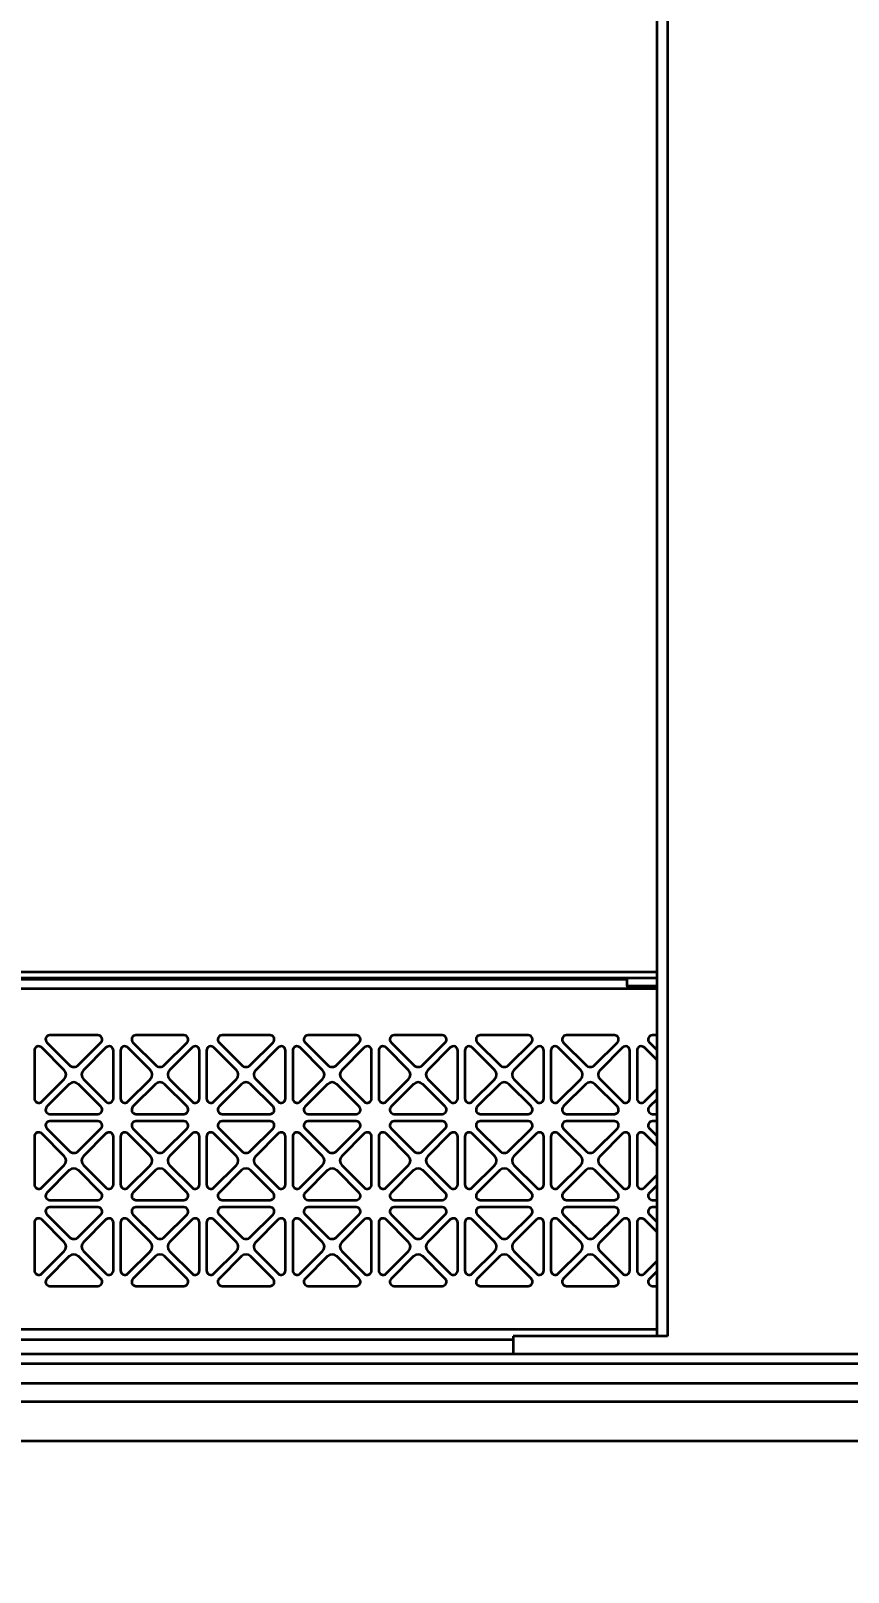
# Model space of a CAD drawing. Header units: millimetres. Extents: x 32496 to 166256, y 3504 to 23939.
# Drawn here: x 150337.7 to 150565.6, y 12174.5 to 12604.6 of the extents above; entities that cross this region are included whole.
import ezdxf

# ---------------------------------------------------------------- set-up
doc = ezdxf.new("R2010")
doc.units = ezdxf.units.MM
doc.header["$PDSIZE"] = -5
doc.layers.get('0').update_dxf_attribs({"lineweight": 35})
doc.layers.get('Defpoints').update_dxf_attribs({"lineweight": 18})
doc.layers.add('THICK', color=7, linetype='Continuous', lineweight=0)
doc.styles.add('TH_GBDIM', font='仿宋_GB2312.ttf', dxfattribs={"width": 0.8})
doc.dimstyles.new('TH_GBDIM', dxfattribs={"dimscale": 42, "dimtxt": 3, "dimasz": 3, "dimexe": 1.2, "dimexo": 0, "dimgap": 1, "dimtad": 1, "dimdec": 1, "dimdsep": 46, "dimtxsty": 'TH_GBDIM', "dimcen": 2.5, "dimdle": 252, "dimclrd": 4, "dimclre": 4, "dimclrt": 3, "dimadec": 0, "dimazin": 2, "dimtfac": 0.714286, "dimtdec": 1, "dimtmove": 0, "dimatfit": 3, "dimfxl": 1, "dimtolj": 1, "dimarcsym": 0})

# ---------------------------------------------------------------- blocks, each defined once
blk = doc.blocks.new('*D5866')
at = {"layer": 'Defpoints', "color": 0}
for p in [(146504.2, 13263.4), (152827.2, 12081.36), (152827.2, 11822.56)]:
    blk.add_point(p, dxfattribs=at)
at = {"layer": 'THICK', "color": 4, "linetype": 'Continuous', "lineweight": -2}
for p, q in [((146504.2, 13263.4), (146504.2, 11792.56)), ((152827.2, 12081.36), (152827.2, 11792.56)), ((146579.2, 11822.56), (152752.2, 11822.56))]:
    blk.add_line(p, q, dxfattribs=at)
at = {"layer": 'THICK', "color": 4}
for points in [[(146579.2, 11835.06), (146579.2, 11810.06), (146504.2, 11822.56)], [(152752.2, 11810.06), (152752.2, 11835.06), (152827.2, 11822.56)]]:
    blk.add_solid(points, dxfattribs=at)
at = {"layer": 'THICK', "color": 3, "lineweight": -3, "insert": (149665.7, 11885.26), "char_height": 75, "attachment_point": 5, "style": 'TH_GBDIM'}
blk.add_mtext('\\A1;About {\\A1;6323}', dxfattribs=at)
blk = doc.blocks.new('8-1250')
at = {"linetype": 'Continuous'}
for p, q in [((1915.87, -32157.29), (1915.87, -34666.29)), ((1918.87, -32157.29), (1918.87, -34666.29)), ((1515.87, -34566.29), (1915.87, -34566.29)), ((1518.07, -34564.59), (1915.87, -34564.59)), ((1907.55, -34566.79), (1624.6, -34566.79)), ((1907.55, -34566.29), (1907.55, -34568.49)), ((1505.87, -34569.29), (1915.87, -34569.29)), ((1907.55, -34568.49), (1915.87, -34568.49)), ((1907.85, -34568.79), (1907.55, -34568.49)), ((1907.85, -34568.79), (1915.87, -34568.79)), ((1745.83, -34584.34), (1752.1, -34590.6)), ((1760.06, -34582.29), (1746.68, -34582.29)), ((1754.65, -34590.6), (1760.91, -34584.34)), ((1769.83, -34584.34), (1776.1, -34590.6)), ((1784.06, -34582.29), (1770.68, -34582.29)), ((1778.65, -34590.6), (1784.91, -34584.34)), ((1793.83, -34584.34), (1800.1, -34590.6)), ((1808.06, -34582.29), (1794.68, -34582.29)), ((1802.65, -34590.6), (1808.91, -34584.34)), ((1817.83, -34584.34), (1824.1, -34590.6)), ((1832.06, -34582.29), (1818.68, -34582.29)), ((1826.65, -34590.6), (1832.91, -34584.34)), ((1841.83, -34584.34), (1848.1, -34590.6)), ((1856.06, -34582.29), (1842.68, -34582.29)), ((1850.65, -34590.6), (1856.91, -34584.34)), ((1865.83, -34584.34), (1872.1, -34590.6)), ((1880.06, -34582.29), (1866.68, -34582.29)), ((1874.65, -34590.6), (1880.91, -34584.34)), ((1889.83, -34584.34), (1896.1, -34590.6)), ((1904.06, -34582.29), (1890.68, -34582.29)), ((1898.65, -34590.6), (1904.91, -34584.34)), ((1913.83, -34584.34), (1915.87, -34586.37)), ((1915.87, -34582.29), (1914.68, -34582.29)), ((1742.37, -34586.6), (1742.37, -34599.98)), ((1750.69, -34592.02), (1744.42, -34585.75)), ((1762.32, -34585.75), (1756.06, -34592.02)), ((1764.37, -34599.98), (1764.37, -34586.6)), ((1766.37, -34586.6), (1766.37, -34599.98)), ((1774.69, -34592.02), (1768.42, -34585.75)), ((1786.32, -34585.75), (1780.06, -34592.02)), ((1788.37, -34599.98), (1788.37, -34586.6)), ((1790.37, -34586.6), (1790.37, -34599.98)), ((1798.69, -34592.02), (1792.42, -34585.75)), ((1810.32, -34585.75), (1804.06, -34592.02)), ((1812.37, -34599.98), (1812.37, -34586.6)), ((1814.37, -34586.6), (1814.37, -34599.98)), ((1822.69, -34592.02), (1816.42, -34585.75)), ((1834.32, -34585.75), (1828.06, -34592.02)), ((1836.37, -34599.98), (1836.37, -34586.6)), ((1838.37, -34586.6), (1838.37, -34599.98)), ((1846.69, -34592.02), (1840.42, -34585.75)), ((1858.32, -34585.75), (1852.06, -34592.02)), ((1860.37, -34599.98), (1860.37, -34586.6)), ((1862.37, -34586.6), (1862.37, -34599.98)), ((1870.69, -34592.02), (1864.42, -34585.75)), ((1882.32, -34585.75), (1876.06, -34592.02)), ((1884.37, -34599.98), (1884.37, -34586.6)), ((1886.37, -34586.6), (1886.37, -34599.98)), ((1894.69, -34592.02), (1888.42, -34585.75)), ((1906.32, -34585.75), (1900.06, -34592.02)), ((1908.37, -34599.98), (1908.37, -34586.6)), ((1910.37, -34586.6), (1910.37, -34599.98)), ((1915.87, -34589.2), (1912.42, -34585.75)), ((1744.42, -34600.83), (1750.69, -34594.56)), ((1752.1, -34595.98), (1745.83, -34602.24)), ((1760.91, -34602.24), (1754.65, -34595.98)), ((1756.06, -34594.56), (1762.32, -34600.83)), ((1768.42, -34600.83), (1774.69, -34594.56)), ((1776.1, -34595.98), (1769.83, -34602.24)), ((1784.91, -34602.24), (1778.65, -34595.98)), ((1780.06, -34594.56), (1786.32, -34600.83)), ((1792.42, -34600.83), (1798.69, -34594.56)), ((1800.1, -34595.98), (1793.83, -34602.24)), ((1808.91, -34602.24), (1802.65, -34595.98)), ((1804.06, -34594.56), (1810.32, -34600.83)), ((1816.42, -34600.83), (1822.69, -34594.56)), ((1824.1, -34595.98), (1817.83, -34602.24)), ((1832.91, -34602.24), (1826.65, -34595.98)), ((1828.06, -34594.56), (1834.32, -34600.83)), ((1840.42, -34600.83), (1846.69, -34594.56)), ((1848.1, -34595.98), (1841.83, -34602.24)), ((1856.91, -34602.24), (1850.65, -34595.98)), ((1852.06, -34594.56), (1858.32, -34600.83)), ((1864.42, -34600.83), (1870.69, -34594.56)), ((1872.1, -34595.98), (1865.83, -34602.24)), ((1880.91, -34602.24), (1874.65, -34595.98)), ((1876.06, -34594.56), (1882.32, -34600.83)), ((1888.42, -34600.83), (1894.69, -34594.56)), ((1896.1, -34595.98), (1889.83, -34602.24)), ((1904.91, -34602.24), (1898.65, -34595.98)), ((1900.06, -34594.56), (1906.32, -34600.83)), ((1912.42, -34600.83), (1915.87, -34597.37)), ((1915.87, -34600.2), (1913.83, -34602.24)), ((1746.68, -34604.29), (1760.06, -34604.29)), ((1770.68, -34604.29), (1784.06, -34604.29)), ((1794.68, -34604.29), (1808.06, -34604.29)), ((1818.68, -34604.29), (1832.06, -34604.29)), ((1842.68, -34604.29), (1856.06, -34604.29)), ((1866.68, -34604.29), (1880.06, -34604.29)), ((1890.68, -34604.29), (1904.06, -34604.29)), ((1914.68, -34604.29), (1915.87, -34604.29)), ((1750.69, -34616.02), (1744.42, -34609.75)), ((1745.83, -34608.34), (1752.1, -34614.6)), ((1760.06, -34606.29), (1746.68, -34606.29)), ((1754.65, -34614.6), (1760.91, -34608.34)), ((1762.32, -34609.75), (1756.06, -34616.02)), ((1774.69, -34616.02), (1768.42, -34609.75)), ((1769.83, -34608.34), (1776.1, -34614.6)), ((1784.06, -34606.29), (1770.68, -34606.29)), ((1778.65, -34614.6), (1784.91, -34608.34)), ((1786.32, -34609.75), (1780.06, -34616.02)), ((1798.69, -34616.02), (1792.42, -34609.75)), ((1793.83, -34608.34), (1800.1, -34614.6)), ((1808.06, -34606.29), (1794.68, -34606.29)), ((1802.65, -34614.6), (1808.91, -34608.34)), ((1810.32, -34609.75), (1804.06, -34616.02)), ((1822.69, -34616.02), (1816.42, -34609.75)), ((1817.83, -34608.34), (1824.1, -34614.6)), ((1832.06, -34606.29), (1818.68, -34606.29)), ((1826.65, -34614.6), (1832.91, -34608.34)), ((1834.32, -34609.75), (1828.06, -34616.02)), ((1846.69, -34616.02), (1840.42, -34609.75)), ((1841.83, -34608.34), (1848.1, -34614.6)), ((1856.06, -34606.29), (1842.68, -34606.29)), ((1850.65, -34614.6), (1856.91, -34608.34)), ((1858.32, -34609.75), (1852.06, -34616.02)), ((1870.69, -34616.02), (1864.42, -34609.75)), ((1865.83, -34608.34), (1872.1, -34614.6)), ((1880.06, -34606.29), (1866.68, -34606.29)), ((1874.65, -34614.6), (1880.91, -34608.34)), ((1882.32, -34609.75), (1876.06, -34616.02)), ((1894.69, -34616.02), (1888.42, -34609.75)), ((1889.83, -34608.34), (1896.1, -34614.6)), ((1904.06, -34606.29), (1890.68, -34606.29)), ((1898.65, -34614.6), (1904.91, -34608.34)), ((1906.32, -34609.75), (1900.06, -34616.02)), ((1915.87, -34613.2), (1912.42, -34609.75)), ((1913.83, -34608.34), (1915.87, -34610.37)), ((1915.87, -34606.29), (1914.68, -34606.29)), ((1742.37, -34610.6), (1742.37, -34623.98)), ((1764.37, -34623.98), (1764.37, -34610.6)), ((1766.37, -34610.6), (1766.37, -34623.98)), ((1788.37, -34623.98), (1788.37, -34610.6)), ((1790.37, -34610.6), (1790.37, -34623.98)), ((1812.37, -34623.98), (1812.37, -34610.6)), ((1814.37, -34610.6), (1814.37, -34623.98)), ((1836.37, -34623.98), (1836.37, -34610.6)), ((1838.37, -34610.6), (1838.37, -34623.98)), ((1860.37, -34623.98), (1860.37, -34610.6)), ((1862.37, -34610.6), (1862.37, -34623.98)), ((1884.37, -34623.98), (1884.37, -34610.6)), ((1886.37, -34610.6), (1886.37, -34623.98)), ((1908.37, -34623.98), (1908.37, -34610.6)), ((1910.37, -34610.6), (1910.37, -34623.98)), ((1744.42, -34624.83), (1750.69, -34618.56)), ((1756.06, -34618.56), (1762.32, -34624.83)), ((1768.42, -34624.83), (1774.69, -34618.56)), ((1780.06, -34618.56), (1786.32, -34624.83)), ((1792.42, -34624.83), (1798.69, -34618.56)), ((1804.06, -34618.56), (1810.32, -34624.83)), ((1816.42, -34624.83), (1822.69, -34618.56)), ((1828.06, -34618.56), (1834.32, -34624.83)), ((1840.42, -34624.83), (1846.69, -34618.56)), ((1852.06, -34618.56), (1858.32, -34624.83)), ((1864.42, -34624.83), (1870.69, -34618.56)), ((1876.06, -34618.56), (1882.32, -34624.83)), ((1888.42, -34624.83), (1894.69, -34618.56)), ((1900.06, -34618.56), (1906.32, -34624.83)), ((1752.1, -34619.98), (1745.83, -34626.24)), ((1760.91, -34626.24), (1754.65, -34619.98)), ((1776.1, -34619.98), (1769.83, -34626.24)), ((1784.91, -34626.24), (1778.65, -34619.98)), ((1800.1, -34619.98), (1793.83, -34626.24)), ((1808.91, -34626.24), (1802.65, -34619.98)), ((1824.1, -34619.98), (1817.83, -34626.24)), ((1832.91, -34626.24), (1826.65, -34619.98)), ((1848.1, -34619.98), (1841.83, -34626.24)), ((1856.91, -34626.24), (1850.65, -34619.98)), ((1872.1, -34619.98), (1865.83, -34626.24)), ((1880.91, -34626.24), (1874.65, -34619.98)), ((1896.1, -34619.98), (1889.83, -34626.24)), ((1904.91, -34626.24), (1898.65, -34619.98)), ((1912.42, -34624.83), (1915.87, -34621.37)), ((1915.87, -34624.2), (1913.83, -34626.24)), ((1746.68, -34628.29), (1760.06, -34628.29)), ((1760.06, -34630.29), (1746.68, -34630.29)), ((1770.68, -34628.29), (1784.06, -34628.29)), ((1784.06, -34630.29), (1770.68, -34630.29)), ((1794.68, -34628.29), (1808.06, -34628.29)), ((1808.06, -34630.29), (1794.68, -34630.29)), ((1818.68, -34628.29), (1832.06, -34628.29)), ((1832.06, -34630.29), (1818.68, -34630.29)), ((1842.68, -34628.29), (1856.06, -34628.29)), ((1856.06, -34630.29), (1842.68, -34630.29)), ((1866.68, -34628.29), (1880.06, -34628.29)), ((1880.06, -34630.29), (1866.68, -34630.29)), ((1890.68, -34628.29), (1904.06, -34628.29)), ((1904.06, -34630.29), (1890.68, -34630.29)), ((1914.68, -34628.29), (1915.87, -34628.29)), ((1915.87, -34630.29), (1914.68, -34630.29)), ((1742.37, -34634.6), (1742.37, -34647.98)), ((1750.69, -34640.02), (1744.42, -34633.75)), ((1745.83, -34632.34), (1752.1, -34638.6)), ((1754.65, -34638.6), (1760.91, -34632.34)), ((1762.32, -34633.75), (1756.06, -34640.02)), ((1764.37, -34647.98), (1764.37, -34634.6)), ((1766.37, -34634.6), (1766.37, -34647.98)), ((1774.69, -34640.02), (1768.42, -34633.75)), ((1769.83, -34632.34), (1776.1, -34638.6)), ((1778.65, -34638.6), (1784.91, -34632.34)), ((1786.32, -34633.75), (1780.06, -34640.02)), ((1788.37, -34647.98), (1788.37, -34634.6)), ((1790.37, -34634.6), (1790.37, -34647.98)), ((1798.69, -34640.02), (1792.42, -34633.75)), ((1793.83, -34632.34), (1800.1, -34638.6)), ((1802.65, -34638.6), (1808.91, -34632.34)), ((1810.32, -34633.75), (1804.06, -34640.02)), ((1812.37, -34647.98), (1812.37, -34634.6)), ((1814.37, -34634.6), (1814.37, -34647.98)), ((1822.69, -34640.02), (1816.42, -34633.75)), ((1817.83, -34632.34), (1824.1, -34638.6)), ((1826.65, -34638.6), (1832.91, -34632.34)), ((1834.32, -34633.75), (1828.06, -34640.02)), ((1836.37, -34647.98), (1836.37, -34634.6)), ((1838.37, -34634.6), (1838.37, -34647.98)), ((1846.69, -34640.02), (1840.42, -34633.75)), ((1841.83, -34632.34), (1848.1, -34638.6)), ((1850.65, -34638.6), (1856.91, -34632.34)), ((1858.32, -34633.75), (1852.06, -34640.02)), ((1860.37, -34647.98), (1860.37, -34634.6)), ((1862.37, -34634.6), (1862.37, -34647.98)), ((1870.69, -34640.02), (1864.42, -34633.75)), ((1865.83, -34632.34), (1872.1, -34638.6)), ((1874.65, -34638.6), (1880.91, -34632.34)), ((1882.32, -34633.75), (1876.06, -34640.02)), ((1884.37, -34647.98), (1884.37, -34634.6)), ((1886.37, -34634.6), (1886.37, -34647.98)), ((1894.69, -34640.02), (1888.42, -34633.75)), ((1889.83, -34632.34), (1896.1, -34638.6)), ((1898.65, -34638.6), (1904.91, -34632.34)), ((1906.32, -34633.75), (1900.06, -34640.02)), ((1908.37, -34647.98), (1908.37, -34634.6)), ((1910.37, -34634.6), (1910.37, -34647.98)), ((1915.87, -34637.2), (1912.42, -34633.75)), ((1913.83, -34632.34), (1915.87, -34634.37)), ((1744.42, -34648.83), (1750.69, -34642.56)), ((1752.1, -34643.98), (1745.83, -34650.24)), ((1760.91, -34650.24), (1754.65, -34643.98)), ((1756.06, -34642.56), (1762.32, -34648.83)), ((1768.42, -34648.83), (1774.69, -34642.56)), ((1776.1, -34643.98), (1769.83, -34650.24)), ((1784.91, -34650.24), (1778.65, -34643.98)), ((1780.06, -34642.56), (1786.32, -34648.83)), ((1792.42, -34648.83), (1798.69, -34642.56)), ((1800.1, -34643.98), (1793.83, -34650.24)), ((1808.91, -34650.24), (1802.65, -34643.98)), ((1804.06, -34642.56), (1810.32, -34648.83)), ((1816.42, -34648.83), (1822.69, -34642.56)), ((1824.1, -34643.98), (1817.83, -34650.24)), ((1832.91, -34650.24), (1826.65, -34643.98)), ((1828.06, -34642.56), (1834.32, -34648.83)), ((1840.42, -34648.83), (1846.69, -34642.56)), ((1848.1, -34643.98), (1841.83, -34650.24)), ((1856.91, -34650.24), (1850.65, -34643.98)), ((1852.06, -34642.56), (1858.32, -34648.83)), ((1864.42, -34648.83), (1870.69, -34642.56)), ((1872.1, -34643.98), (1865.83, -34650.24)), ((1880.91, -34650.24), (1874.65, -34643.98)), ((1876.06, -34642.56), (1882.32, -34648.83)), ((1888.42, -34648.83), (1894.69, -34642.56)), ((1896.1, -34643.98), (1889.83, -34650.24)), ((1904.91, -34650.24), (1898.65, -34643.98)), ((1900.06, -34642.56), (1906.32, -34648.83)), ((1912.42, -34648.83), (1915.87, -34645.37)), ((1915.87, -34648.2), (1913.83, -34650.24)), ((1746.68, -34652.29), (1760.06, -34652.29)), ((1770.68, -34652.29), (1784.06, -34652.29)), ((1794.68, -34652.29), (1808.06, -34652.29)), ((1818.68, -34652.29), (1832.06, -34652.29)), ((1842.68, -34652.29), (1856.06, -34652.29)), ((1866.68, -34652.29), (1880.06, -34652.29)), ((1890.68, -34652.29), (1904.06, -34652.29)), ((1914.68, -34652.29), (1915.87, -34652.29)), ((1505.87, -34664.29), (1915.87, -34664.29)), ((1918.87, -34666.29), (1875.87, -34666.29)), ((1875.87, -34666.29), (1875.87, -34671.29)), ((1875.87, -34667.29), (1115.87, -34667.29)), ((3761.37, -34674.01), (-7907.13, -34674.01)), ((1875.87, -34671.29), (1115.87, -34671.29)), ((2055.87, -34671.29), (1875.87, -34671.29)), ((3761.37, -34679.48), (-7907.13, -34679.48)), ((3115.87, -34684.6), (-7857.13, -34684.6)), ((3115.87, -34695.54), (-7857.13, -34695.54))]:
    blk.add_line(p, q, dxfattribs=at)
for centre, radius, start, end in [((1746.68, -34583.49), 1.2, 90, 225), ((1760.06, -34583.49), 1.2, 315, 90), ((1770.68, -34583.49), 1.2, 90, 225), ((1784.06, -34583.49), 1.2, 315, 90), ((1794.68, -34583.49), 1.2, 90, 225), ((1808.06, -34583.49), 1.2, 315, 90), ((1818.68, -34583.49), 1.2, 90, 225), ((1832.06, -34583.49), 1.2, 315, 90), ((1842.68, -34583.49), 1.2, 90, 225), ((1856.06, -34583.49), 1.2, 315, 90), ((1866.68, -34583.49), 1.2, 90, 225), ((1880.06, -34583.49), 1.2, 315, 90), ((1890.68, -34583.49), 1.2, 90, 225), ((1904.06, -34583.49), 1.2, 315, 90), ((1914.68, -34583.49), 1.2, 90, 225), ((1743.57, -34586.6), 1.2, 45, 180), ((1763.17, -34586.6), 1.2, 0, 135), ((1767.57, -34586.6), 1.2, 45, 180), ((1787.17, -34586.6), 1.2, 0, 135), ((1791.57, -34586.6), 1.2, 45, 180), ((1811.17, -34586.6), 1.2, 0, 135), ((1815.57, -34586.6), 1.2, 45, 180), ((1835.17, -34586.6), 1.2, 0, 135), ((1839.57, -34586.6), 1.2, 45, 180), ((1859.17, -34586.6), 1.2, 0, 135), ((1863.57, -34586.6), 1.2, 45, 180), ((1883.17, -34586.6), 1.2, 0, 135), ((1887.57, -34586.6), 1.2, 45, 180), ((1907.17, -34586.6), 1.2, 0, 135), ((1911.57, -34586.6), 1.2, 45, 180), ((1749.41, -34593.29), 1.8, 315, 45), ((1753.37, -34589.33), 1.8, 225, 315), ((1757.33, -34593.29), 1.8, 135, 225), ((1773.41, -34593.29), 1.8, 315, 45), ((1777.37, -34589.33), 1.8, 225, 315), ((1781.33, -34593.29), 1.8, 135, 225), ((1797.41, -34593.29), 1.8, 315, 45), ((1801.37, -34589.33), 1.8, 225, 315), ((1805.33, -34593.29), 1.8, 135, 225), ((1821.41, -34593.29), 1.8, 315, 45), ((1825.37, -34589.33), 1.8, 225, 315), ((1829.33, -34593.29), 1.8, 135, 225), ((1845.41, -34593.29), 1.8, 315, 45), ((1849.37, -34589.33), 1.8, 225, 315), ((1853.33, -34593.29), 1.8, 135, 225), ((1869.41, -34593.29), 1.8, 315, 45), ((1873.37, -34589.33), 1.8, 225, 315), ((1877.33, -34593.29), 1.8, 135, 225), ((1893.41, -34593.29), 1.8, 315, 45), ((1897.37, -34589.33), 1.8, 225, 315), ((1901.33, -34593.29), 1.8, 135, 225), ((1753.37, -34597.25), 1.8, 45, 135), ((1777.37, -34597.25), 1.8, 45, 135), ((1801.37, -34597.25), 1.8, 45, 135), ((1825.37, -34597.25), 1.8, 45, 135), ((1849.37, -34597.25), 1.8, 45, 135), ((1873.37, -34597.25), 1.8, 45, 135), ((1897.37, -34597.25), 1.8, 45, 135), ((1743.57, -34599.98), 1.2, 180, 315), ((1763.17, -34599.98), 1.2, 225, 0), ((1767.57, -34599.98), 1.2, 180, 315), ((1787.17, -34599.98), 1.2, 225, 0), ((1791.57, -34599.98), 1.2, 180, 315), ((1811.17, -34599.98), 1.2, 225, 0), ((1815.57, -34599.98), 1.2, 180, 315), ((1835.17, -34599.98), 1.2, 225, 0), ((1839.57, -34599.98), 1.2, 180, 315), ((1859.17, -34599.98), 1.2, 225, 0), ((1863.57, -34599.98), 1.2, 180, 315), ((1883.17, -34599.98), 1.2, 225, 0), ((1887.57, -34599.98), 1.2, 180, 315), ((1907.17, -34599.98), 1.2, 225, 0), ((1911.57, -34599.98), 1.2, 180, 315), ((1746.68, -34603.09), 1.2, 135, 270), ((1760.06, -34603.09), 1.2, 270, 45), ((1770.68, -34603.09), 1.2, 135, 270), ((1784.06, -34603.09), 1.2, 270, 45), ((1794.68, -34603.09), 1.2, 135, 270), ((1808.06, -34603.09), 1.2, 270, 45), ((1818.68, -34603.09), 1.2, 135, 270), ((1832.06, -34603.09), 1.2, 270, 45), ((1842.68, -34603.09), 1.2, 135, 270), ((1856.06, -34603.09), 1.2, 270, 45), ((1866.68, -34603.09), 1.2, 135, 270), ((1880.06, -34603.09), 1.2, 270, 45), ((1890.68, -34603.09), 1.2, 135, 270), ((1904.06, -34603.09), 1.2, 270, 45), ((1914.68, -34603.09), 1.2, 135, 270), ((1743.57, -34610.6), 1.2, 45, 180), ((1746.68, -34607.49), 1.2, 90, 225), ((1760.06, -34607.49), 1.2, 315, 90), ((1763.17, -34610.6), 1.2, 0, 135), ((1767.57, -34610.6), 1.2, 45, 180), ((1770.68, -34607.49), 1.2, 90, 225), ((1784.06, -34607.49), 1.2, 315, 90), ((1787.17, -34610.6), 1.2, 0, 135), ((1791.57, -34610.6), 1.2, 45, 180), ((1794.68, -34607.49), 1.2, 90, 225), ((1808.06, -34607.49), 1.2, 315, 90), ((1811.17, -34610.6), 1.2, 0, 135), ((1815.57, -34610.6), 1.2, 45, 180), ((1818.68, -34607.49), 1.2, 90, 225), ((1832.06, -34607.49), 1.2, 315, 90), ((1835.17, -34610.6), 1.2, 0, 135), ((1839.57, -34610.6), 1.2, 45, 180), ((1842.68, -34607.49), 1.2, 90, 225), ((1856.06, -34607.49), 1.2, 315, 90), ((1859.17, -34610.6), 1.2, 0, 135), ((1863.57, -34610.6), 1.2, 45, 180), ((1866.68, -34607.49), 1.2, 90, 225), ((1880.06, -34607.49), 1.2, 315, 90), ((1883.17, -34610.6), 1.2, 0, 135), ((1887.57, -34610.6), 1.2, 45, 180), ((1890.68, -34607.49), 1.2, 90, 225), ((1904.06, -34607.49), 1.2, 315, 90), ((1907.17, -34610.6), 1.2, 0, 135), ((1911.57, -34610.6), 1.2, 45, 180), ((1914.68, -34607.49), 1.2, 90, 225), ((1753.37, -34613.33), 1.8, 225, 315), ((1777.37, -34613.33), 1.8, 225, 315), ((1801.37, -34613.33), 1.8, 225, 315), ((1825.37, -34613.33), 1.8, 225, 315), ((1849.37, -34613.33), 1.8, 225, 315), ((1873.37, -34613.33), 1.8, 225, 315), ((1897.37, -34613.33), 1.8, 225, 315), ((1749.41, -34617.29), 1.8, 315, 45), ((1757.33, -34617.29), 1.8, 135, 225), ((1773.41, -34617.29), 1.8, 315, 45), ((1781.33, -34617.29), 1.8, 135, 225), ((1797.41, -34617.29), 1.8, 315, 45), ((1805.33, -34617.29), 1.8, 135, 225), ((1821.41, -34617.29), 1.8, 315, 45), ((1829.33, -34617.29), 1.8, 135, 225), ((1845.41, -34617.29), 1.8, 315, 45), ((1853.33, -34617.29), 1.8, 135, 225), ((1869.41, -34617.29), 1.8, 315, 45), ((1877.33, -34617.29), 1.8, 135, 225), ((1893.41, -34617.29), 1.8, 315, 45), ((1901.33, -34617.29), 1.8, 135, 225), ((1753.37, -34621.25), 1.8, 45, 135), ((1777.37, -34621.25), 1.8, 45, 135), ((1801.37, -34621.25), 1.8, 45, 135), ((1825.37, -34621.25), 1.8, 45, 135), ((1849.37, -34621.25), 1.8, 45, 135), ((1873.37, -34621.25), 1.8, 45, 135), ((1897.37, -34621.25), 1.8, 45, 135), ((1743.57, -34623.98), 1.2, 180, 315), ((1746.68, -34627.09), 1.2, 135, 270), ((1760.06, -34627.09), 1.2, 270, 45), ((1763.17, -34623.98), 1.2, 225, 0), ((1767.57, -34623.98), 1.2, 180, 315), ((1770.68, -34627.09), 1.2, 135, 270), ((1784.06, -34627.09), 1.2, 270, 45), ((1787.17, -34623.98), 1.2, 225, 0), ((1791.57, -34623.98), 1.2, 180, 315), ((1794.68, -34627.09), 1.2, 135, 270), ((1808.06, -34627.09), 1.2, 270, 45), ((1811.17, -34623.98), 1.2, 225, 0), ((1815.57, -34623.98), 1.2, 180, 315), ((1818.68, -34627.09), 1.2, 135, 270), ((1832.06, -34627.09), 1.2, 270, 45), ((1835.17, -34623.98), 1.2, 225, 0), ((1839.57, -34623.98), 1.2, 180, 315), ((1842.68, -34627.09), 1.2, 135, 270), ((1856.06, -34627.09), 1.2, 270, 45), ((1859.17, -34623.98), 1.2, 225, 0), ((1863.57, -34623.98), 1.2, 180, 315), ((1866.68, -34627.09), 1.2, 135, 270), ((1880.06, -34627.09), 1.2, 270, 45), ((1883.17, -34623.98), 1.2, 225, 0), ((1887.57, -34623.98), 1.2, 180, 315), ((1890.68, -34627.09), 1.2, 135, 270), ((1904.06, -34627.09), 1.2, 270, 45), ((1907.17, -34623.98), 1.2, 225, 0), ((1911.57, -34623.98), 1.2, 180, 315), ((1914.68, -34627.09), 1.2, 135, 270), ((1746.68, -34631.49), 1.2, 90, 225), ((1760.06, -34631.49), 1.2, 315, 90), ((1770.68, -34631.49), 1.2, 90, 225), ((1784.06, -34631.49), 1.2, 315, 90), ((1794.68, -34631.49), 1.2, 90, 225), ((1808.06, -34631.49), 1.2, 315, 90), ((1818.68, -34631.49), 1.2, 90, 225), ((1832.06, -34631.49), 1.2, 315, 90), ((1842.68, -34631.49), 1.2, 90, 225), ((1856.06, -34631.49), 1.2, 315, 90), ((1866.68, -34631.49), 1.2, 90, 225), ((1880.06, -34631.49), 1.2, 315, 90), ((1890.68, -34631.49), 1.2, 90, 225), ((1904.06, -34631.49), 1.2, 315, 90), ((1914.68, -34631.49), 1.2, 90, 225), ((1743.57, -34634.6), 1.2, 45, 180), ((1763.17, -34634.6), 1.2, 0, 135), ((1767.57, -34634.6), 1.2, 45, 180), ((1787.17, -34634.6), 1.2, 0, 135), ((1791.57, -34634.6), 1.2, 45, 180), ((1811.17, -34634.6), 1.2, 0, 135), ((1815.57, -34634.6), 1.2, 45, 180), ((1835.17, -34634.6), 1.2, 0, 135), ((1839.57, -34634.6), 1.2, 45, 180), ((1859.17, -34634.6), 1.2, 0, 135), ((1863.57, -34634.6), 1.2, 45, 180), ((1883.17, -34634.6), 1.2, 0, 135), ((1887.57, -34634.6), 1.2, 45, 180), ((1907.17, -34634.6), 1.2, 0, 135), ((1911.57, -34634.6), 1.2, 45, 180), ((1749.41, -34641.29), 1.8, 315, 45), ((1753.37, -34637.33), 1.8, 225, 315), ((1757.33, -34641.29), 1.8, 135, 225), ((1773.41, -34641.29), 1.8, 315, 45), ((1777.37, -34637.33), 1.8, 225, 315), ((1781.33, -34641.29), 1.8, 135, 225), ((1797.41, -34641.29), 1.8, 315, 45), ((1801.37, -34637.33), 1.8, 225, 315), ((1805.33, -34641.29), 1.8, 135, 225), ((1821.41, -34641.29), 1.8, 315, 45), ((1825.37, -34637.33), 1.8, 225, 315), ((1829.33, -34641.29), 1.8, 135, 225), ((1845.41, -34641.29), 1.8, 315, 45), ((1849.37, -34637.33), 1.8, 225, 315), ((1853.33, -34641.29), 1.8, 135, 225), ((1869.41, -34641.29), 1.8, 315, 45), ((1873.37, -34637.33), 1.8, 225, 315), ((1877.33, -34641.29), 1.8, 135, 225), ((1893.41, -34641.29), 1.8, 315, 45), ((1897.37, -34637.33), 1.8, 225, 315), ((1901.33, -34641.29), 1.8, 135, 225), ((1753.37, -34645.25), 1.8, 45, 135), ((1777.37, -34645.25), 1.8, 45, 135), ((1801.37, -34645.25), 1.8, 45, 135), ((1825.37, -34645.25), 1.8, 45, 135), ((1849.37, -34645.25), 1.8, 45, 135), ((1873.37, -34645.25), 1.8, 45, 135), ((1897.37, -34645.25), 1.8, 45, 135), ((1743.57, -34647.98), 1.2, 180, 315), ((1763.17, -34647.98), 1.2, 225, 0), ((1767.57, -34647.98), 1.2, 180, 315), ((1787.17, -34647.98), 1.2, 225, 0), ((1791.57, -34647.98), 1.2, 180, 315), ((1811.17, -34647.98), 1.2, 225, 0), ((1815.57, -34647.98), 1.2, 180, 315), ((1835.17, -34647.98), 1.2, 225, 0), ((1839.57, -34647.98), 1.2, 180, 315), ((1859.17, -34647.98), 1.2, 225, 0), ((1863.57, -34647.98), 1.2, 180, 315), ((1883.17, -34647.98), 1.2, 225, 0), ((1887.57, -34647.98), 1.2, 180, 315), ((1907.17, -34647.98), 1.2, 225, 0), ((1911.57, -34647.98), 1.2, 180, 315), ((1746.68, -34651.09), 1.2, 135, 270), ((1760.06, -34651.09), 1.2, 270, 45), ((1770.68, -34651.09), 1.2, 135, 270), ((1784.06, -34651.09), 1.2, 270, 45), ((1794.68, -34651.09), 1.2, 135, 270), ((1808.06, -34651.09), 1.2, 270, 45), ((1818.68, -34651.09), 1.2, 135, 270), ((1832.06, -34651.09), 1.2, 270, 45), ((1842.68, -34651.09), 1.2, 135, 270), ((1856.06, -34651.09), 1.2, 270, 45), ((1866.68, -34651.09), 1.2, 135, 270), ((1880.06, -34651.09), 1.2, 270, 45), ((1890.68, -34651.09), 1.2, 135, 270), ((1904.06, -34651.09), 1.2, 270, 45), ((1914.68, -34651.09), 1.2, 135, 270)]:
    blk.add_arc(centre, radius, start, end, dxfattribs=at)

msp = doc.modelspace()

# ---------------------------------------------------------------- block references
at = {"color": 6}
msp.add_blockref('8-1250', (148596.331, 46906.597), dxfattribs=at)

# ---------------------------------------------------------------- dimensions: what is measured, and where the dimension line sits
at = {"layer": 'THICK', "lineweight": -3}
dim = msp.add_linear_dim(base=(152827.204, 11822.556), p1=(146504.204, 13263.4), p2=(152827.204, 12081.363), text='About {\\A1;<>}', dimstyle='TH_GBDIM', override={"dimscale": 25, "dimtxsty": 'TH_GBDIM', "dimarcsym": 2}, dxfattribs=at)
dim.commit()
dim.dimension.update_dxf_attribs({"geometry": '*D5866', "text_midpoint": (149665.704, 11885.258)})

doc.saveas('drawing.dxf')
